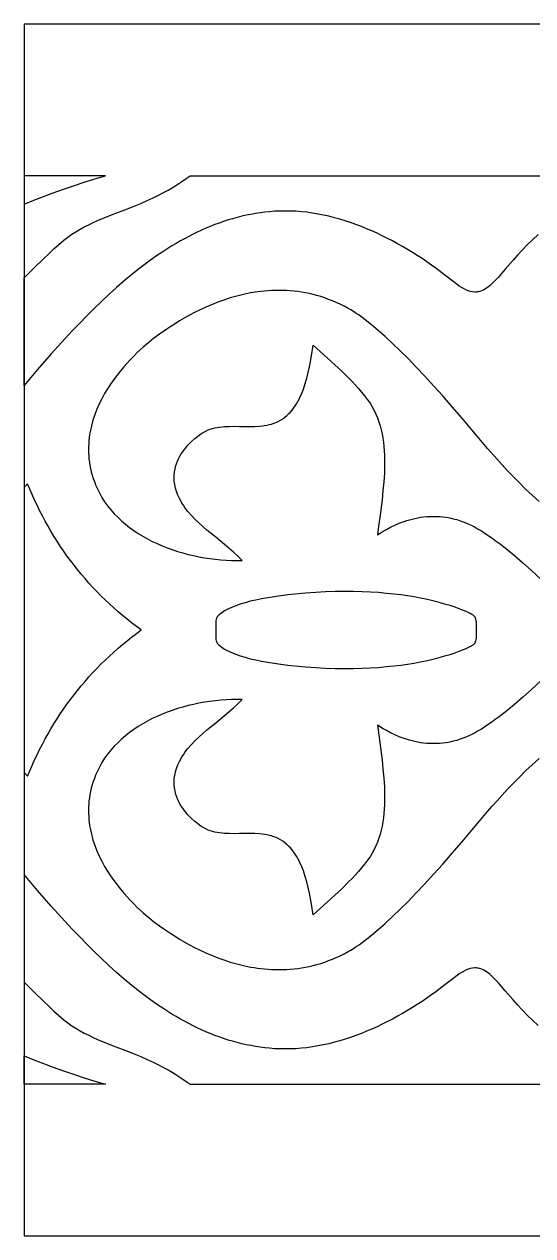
# Model space of a CAD drawing. Extents: x -290 to 290, y -60 to 60.
# Drawn here: x -290 to -239.6, y -60 to 60 of the extents above; entities that cross this region are included whole.
import ezdxf

# ---------------------------------------------------------------- set-up
doc = ezdxf.new("R2010")
doc.units = 0
doc.layers.get('DEFPOINTS').update_dxf_attribs({"color": 18, "linetype": 'CONTINUOUS'})

msp = doc.modelspace()

# ---------------------------------------------------------------- linework, layer by layer
at = {"layer": 'DEFPOINTS'}
for points in [[(-290, -60), (290, -60), (290, 60), (-290, 60)], [(-290, 42.19), (-289.06, 42.56), (-288.1, 42.93), (-287.12, 43.3), (-286.12, 43.66), (-285.1, 44.01), (-284.06, 44.36), (-283.01, 44.69), (-281.94, 45), (-281.94, 45), (-290, 45)], [(-290, -14.1), (-289.66, -14.49), (-289.44, -13.95), (-289.21, -13.41), (-288.97, -12.87), (-288.73, -12.35), (-288.47, -11.82), (-288.2, -11.3), (-287.93, -10.79), (-287.64, -10.28), (-287.35, -9.78), (-287.05, -9.28), (-286.74, -8.79), (-286.42, -8.31), (-286.09, -7.83), (-285.76, -7.36), (-285.42, -6.89), (-285.06, -6.43), (-284.71, -5.98), (-284.34, -5.53), (-283.96, -5.09), (-283.58, -4.65), (-283.19, -4.22), (-282.79, -3.8), (-282.39, -3.39), (-281.97, -2.98), (-281.55, -2.58), (-281.13, -2.19), (-280.69, -1.81), (-280.25, -1.43), (-279.8, -1.06), (-279.35, -0.7), (-278.88, -0.35), (-278.42, 0), (-278.88, 0.35), (-279.35, 0.7), (-279.8, 1.06), (-280.25, 1.43), (-280.69, 1.81), (-281.13, 2.19), (-281.55, 2.58), (-281.97, 2.98), (-282.39, 3.39), (-282.79, 3.8), (-283.19, 4.22), (-283.58, 4.65), (-283.96, 5.09), (-284.34, 5.53), (-284.71, 5.98), (-285.06, 6.43), (-285.42, 6.89), (-285.76, 7.36), (-286.09, 7.83), (-286.42, 8.31), (-286.74, 8.79), (-287.05, 9.28), (-287.35, 9.78), (-287.64, 10.28), (-287.93, 10.79), (-288.2, 11.3), (-288.47, 11.82), (-288.73, 12.35), (-288.97, 12.87), (-289.21, 13.41), (-289.44, 13.95), (-289.66, 14.49), (-290, 14.1)], [(-245.15, 0), (-245.16, 0.56), (-245.17, 0.77), (-245.19, 0.93), (-245.22, 1.07), (-245.26, 1.17), (-245.31, 1.26), (-245.37, 1.34), (-245.42, 1.39), (-245.51, 1.46), (-245.63, 1.53), (-245.78, 1.62), (-246.18, 1.82), (-246.44, 1.93), (-246.72, 2.04), (-247.04, 2.16), (-247.39, 2.29), (-247.77, 2.42), (-248.19, 2.54), (-248.63, 2.67), (-249.11, 2.8), (-249.63, 2.92), (-250.17, 3.05), (-250.75, 3.16), (-251.35, 3.27), (-251.99, 3.38), (-252.67, 3.47), (-253.37, 3.56), (-254.1, 3.63), (-254.87, 3.7), (-255.67, 3.75), (-256.5, 3.78), (-257.35, 3.81), (-258.24, 3.81), (-259.17, 3.8), (-260.12, 3.77), (-261.1, 3.71), (-262.11, 3.64), (-263.16, 3.55), (-263.87, 3.47), (-264.56, 3.39), (-265.22, 3.29), (-265.86, 3.19), (-266.47, 3.08), (-267.04, 2.96), (-267.59, 2.84), (-268.11, 2.7), (-268.59, 2.56), (-269.03, 2.4), (-269.44, 2.24), (-269.81, 2.07), (-270.14, 1.89), (-270.28, 1.8), (-270.42, 1.7), (-270.55, 1.6), (-270.67, 1.5), (-270.77, 1.4), (-270.87, 1.3), (-270.91, 1.23), (-270.95, 1.15), (-270.98, 1.06), (-271, 0.93), (-271.01, 0.77), (-271.02, 0.56), (-271.01, 0), (-271.02, -0.56), (-271.01, -0.77), (-271, -0.93), (-270.98, -1.06), (-270.95, -1.15), (-270.91, -1.23), (-270.87, -1.3), (-270.77, -1.4), (-270.67, -1.5), (-270.55, -1.6), (-270.42, -1.7), (-270.28, -1.8), (-270.14, -1.89), (-269.81, -2.07), (-269.44, -2.24), (-269.03, -2.4), (-268.59, -2.56), (-268.11, -2.7), (-267.59, -2.84), (-267.04, -2.96), (-266.47, -3.08), (-265.86, -3.19), (-265.22, -3.29), (-264.56, -3.39), (-263.87, -3.47), (-263.16, -3.55), (-262.11, -3.64), (-261.1, -3.71), (-260.12, -3.77), (-259.17, -3.8), (-258.24, -3.81), (-257.35, -3.81), (-256.5, -3.78), (-255.67, -3.75), (-254.87, -3.7), (-254.1, -3.63), (-253.37, -3.56), (-252.67, -3.47), (-251.99, -3.38), (-251.35, -3.27), (-250.75, -3.16), (-250.17, -3.05), (-249.63, -2.92), (-249.11, -2.8), (-248.63, -2.67), (-248.19, -2.54), (-247.77, -2.42), (-247.39, -2.29), (-247.04, -2.16), (-246.72, -2.04), (-246.18, -1.82), (-245.78, -1.62), (-245.51, -1.46), (-245.42, -1.39), (-245.37, -1.34), (-245.31, -1.26), (-245.26, -1.17), (-245.22, -1.07), (-245.19, -0.93), (-245.17, -0.77), (-245.16, -0.56)], [(-290, -42.19), (-289.06, -42.56), (-288.1, -42.93), (-287.12, -43.3), (-286.12, -43.66), (-285.1, -44.01), (-284.06, -44.36), (-283.01, -44.69), (-281.94, -45), (-281.94, -45), (-290, -45)]]:
    msp.add_lwpolyline(points, close=True, dxfattribs=at)
for points in [[(-239.05, 39.17), (-239.61, 38.65), (-240.14, 38.14), (-240.63, 37.63), (-241.09, 37.13), (-241.53, 36.64), (-242.31, 35.73), (-242.68, 35.31), (-243.02, 34.93), (-243.35, 34.58), (-243.67, 34.27), (-243.82, 34.13), (-243.97, 34), (-244.13, 33.89), (-244.28, 33.79), (-244.42, 33.7), (-244.57, 33.62), (-244.72, 33.56), (-244.87, 33.52), (-244.98, 33.49), (-245.1, 33.48), (-245.21, 33.47), (-245.33, 33.47), (-245.55, 33.49), (-245.78, 33.54), (-246, 33.61), (-246.22, 33.7), (-246.44, 33.81), (-246.66, 33.94), (-246.88, 34.07), (-247.09, 34.22), (-247.5, 34.54), (-247.91, 34.86), (-248.29, 35.16), (-249.18, 35.83), (-249.64, 36.15), (-250.1, 36.47), (-250.56, 36.78), (-251.04, 37.09), (-251.52, 37.39), (-252, 37.69), (-252.49, 37.98), (-252.99, 38.26), (-253.49, 38.53), (-253.99, 38.79), (-254.5, 39.05), (-255.02, 39.29), (-255.54, 39.52), (-256.06, 39.75), (-256.58, 39.96), (-257.11, 40.16), (-257.64, 40.35), (-258.18, 40.53), (-258.71, 40.69), (-259.25, 40.84), (-259.79, 40.98), (-260.34, 41.1), (-260.88, 41.2), (-261.43, 41.29), (-261.97, 41.37), (-262.52, 41.43), (-263.07, 41.47), (-263.62, 41.49), (-264.17, 41.5), (-264.72, 41.49), (-265.19, 41.47), (-265.67, 41.43), (-266.14, 41.38), (-266.6, 41.32), (-267.07, 41.25), (-267.53, 41.17), (-267.99, 41.08), (-268.44, 40.98), (-268.9, 40.87), (-269.34, 40.74), (-269.79, 40.61), (-270.23, 40.47), (-270.68, 40.31), (-271.11, 40.15), (-271.55, 39.98), (-271.98, 39.8), (-272.41, 39.61), (-272.84, 39.41), (-273.26, 39.2), (-273.68, 38.99), (-274.1, 38.76), (-274.52, 38.53), (-274.93, 38.29), (-275.35, 38.05), (-276.16, 37.53), (-276.97, 36.99), (-277.76, 36.42), (-278.55, 35.83), (-279.33, 35.21), (-280.09, 34.57), (-280.85, 33.91), (-281.6, 33.24), (-282.34, 32.54), (-283.08, 31.83), (-283.8, 31.11), (-284.52, 30.37), (-285.23, 29.63), (-285.93, 28.87), (-286.63, 28.11), (-287.32, 27.34), (-288.67, 25.79), (-290, 24.23), (-290, 34.89), (-289.03, 35.84), (-288.06, 36.8), (-287.57, 37.27), (-287.07, 37.74), (-286.57, 38.19), (-286.06, 38.62), (-285.67, 38.91), (-285.28, 39.19), (-284.88, 39.45), (-284.46, 39.69), (-284.04, 39.92), (-283.61, 40.14), (-283.17, 40.35), (-282.73, 40.55), (-281.83, 40.93), (-280.92, 41.28), (-280.01, 41.63), (-279.11, 41.98), (-278.43, 42.26), (-277.8, 42.53), (-277.22, 42.8), (-276.68, 43.07), (-276.19, 43.33), (-275.74, 43.57), (-275.33, 43.81), (-274.97, 44.02), (-274.37, 44.41), (-273.93, 44.71), (-273.64, 44.91), (-273.55, 44.97), (-273.5, 45), (-215.34, 45)], [(-238.94, 12.73), (-239.63, 13.35), (-240.29, 13.96), (-240.91, 14.57), (-241.51, 15.17), (-242.08, 15.77), (-242.62, 16.35), (-243.13, 16.91), (-244.07, 17.99), (-244.9, 18.97), (-245.62, 19.84), (-246.61, 21), (-247.57, 22.12), (-248.5, 23.18), (-249.41, 24.19), (-250.28, 25.14), (-251.13, 26.04), (-251.94, 26.88), (-252.73, 27.66), (-253.48, 28.39), (-254.21, 29.07), (-254.9, 29.68), (-255.57, 30.23), (-256.2, 30.73), (-256.8, 31.17), (-257.08, 31.36), (-257.36, 31.54), (-257.63, 31.71), (-257.89, 31.86), (-258.28, 32.07), (-258.67, 32.26), (-259.06, 32.44), (-259.44, 32.6), (-259.83, 32.75), (-260.21, 32.89), (-260.6, 33.02), (-260.98, 33.13), (-261.36, 33.23), (-261.74, 33.32), (-262.12, 33.4), (-262.5, 33.46), (-262.88, 33.52), (-263.25, 33.56), (-263.62, 33.6), (-263.99, 33.62), (-264.36, 33.64), (-264.73, 33.64), (-265.09, 33.64), (-265.46, 33.62), (-265.81, 33.6), (-266.17, 33.57), (-266.53, 33.53), (-266.88, 33.49), (-267.57, 33.38), (-268.25, 33.24), (-268.92, 33.07), (-269.57, 32.89), (-270.2, 32.68), (-270.82, 32.46), (-271.42, 32.22), (-272, 31.97), (-272.57, 31.71), (-273.11, 31.44), (-273.63, 31.17), (-274.13, 30.89), (-274.6, 30.61), (-275.05, 30.34), (-275.47, 30.07), (-275.87, 29.81), (-276.58, 29.31), (-277.18, 28.87), (-277.66, 28.49), (-278.21, 28.01), (-278.51, 27.74), (-278.82, 27.44), (-279.14, 27.13), (-279.47, 26.79), (-279.8, 26.43), (-280.13, 26.05), (-280.47, 25.66), (-280.8, 25.24), (-281.12, 24.81), (-281.43, 24.36), (-281.74, 23.89), (-282.03, 23.41), (-282.3, 22.91), (-282.56, 22.4), (-282.79, 21.88), (-283, 21.34), (-283.1, 21.06), (-283.19, 20.78), (-283.27, 20.5), (-283.34, 20.22), (-283.41, 19.93), (-283.47, 19.64), (-283.52, 19.35), (-283.56, 19.06), (-283.59, 18.76), (-283.61, 18.46), (-283.63, 18.16), (-283.63, 17.85), (-283.62, 17.55), (-283.61, 17.24), (-283.58, 16.93), (-283.54, 16.61), (-283.49, 16.3), (-283.42, 15.98), (-283.35, 15.66), (-283.26, 15.34), (-283.16, 15.02), (-283.04, 14.7), (-282.92, 14.37), (-282.78, 14.05), (-282.55, 13.59), (-282.3, 13.14), (-282.03, 12.71), (-281.74, 12.3), (-281.42, 11.91), (-281.09, 11.52), (-280.73, 11.16), (-280.36, 10.81), (-279.97, 10.47), (-279.56, 10.15), (-279.14, 9.85), (-278.7, 9.56), (-278.25, 9.29), (-277.79, 9.03), (-277.31, 8.78), (-276.83, 8.56), (-276.33, 8.34), (-275.83, 8.14), (-275.32, 7.96), (-274.8, 7.79), (-274.27, 7.63), (-273.74, 7.49), (-273.21, 7.37), (-272.68, 7.25), (-272.14, 7.16), (-271.6, 7.07), (-271.06, 7), (-270.52, 6.95), (-269.99, 6.91), (-269.46, 6.88), (-268.93, 6.87), (-268.4, 6.87), (-268.83, 7.3), (-269.26, 7.7), (-269.7, 8.09), (-270.14, 8.46), (-271.02, 9.19), (-271.88, 9.89), (-272.29, 10.25), (-272.69, 10.61), (-273.07, 10.97), (-273.43, 11.35), (-273.77, 11.74), (-273.93, 11.94), (-274.08, 12.14), (-274.22, 12.35), (-274.36, 12.57), (-274.48, 12.79), (-274.6, 13.01), (-274.77, 13.37), (-274.9, 13.72), (-275, 14.06), (-275.07, 14.4), (-275.12, 14.72), (-275.13, 15.04), (-275.13, 15.34), (-275.1, 15.64), (-275.05, 15.92), (-274.99, 16.2), (-274.9, 16.47), (-274.8, 16.73), (-274.69, 16.97), (-274.57, 17.21), (-274.44, 17.44), (-274.29, 17.65), (-274.15, 17.85), (-273.99, 18.05), (-273.84, 18.23), (-273.68, 18.4), (-273.38, 18.7), (-273.09, 18.96), (-272.83, 19.17), (-272.62, 19.32), (-272.39, 19.48), (-272.19, 19.6), (-271.98, 19.71), (-271.77, 19.81), (-271.55, 19.89), (-271.32, 19.96), (-271.09, 20.02), (-270.86, 20.06), (-270.63, 20.1), (-270.39, 20.13), (-270.15, 20.15), (-269.66, 20.17), (-269.16, 20.18), (-268.66, 20.17), (-267.65, 20.15), (-267.15, 20.16), (-266.66, 20.19), (-266.42, 20.21), (-266.18, 20.25), (-265.94, 20.29), (-265.7, 20.34), (-265.47, 20.4), (-265.25, 20.47), (-265.03, 20.56), (-264.81, 20.66), (-264.59, 20.79), (-264.37, 20.92), (-264.17, 21.07), (-263.97, 21.23), (-263.79, 21.4), (-263.61, 21.59), (-263.45, 21.78), (-263.29, 21.98), (-263.14, 22.19), (-263, 22.41), (-262.87, 22.64), (-262.75, 22.87), (-262.63, 23.12), (-262.52, 23.36), (-262.32, 23.87), (-262.14, 24.4), (-261.99, 24.94), (-261.85, 25.49), (-261.73, 26.05), (-261.62, 26.6), (-261.53, 27.14), (-261.36, 28.2), (-259.93, 26.92), (-259.22, 26.28), (-258.52, 25.63), (-257.84, 24.96), (-257.5, 24.62), (-257.18, 24.27), (-256.86, 23.91), (-256.55, 23.55), (-256.25, 23.18), (-255.96, 22.8), (-255.72, 22.46), (-255.5, 22.11), (-255.3, 21.75), (-255.13, 21.38), (-254.97, 21), (-254.83, 20.62), (-254.71, 20.22), (-254.61, 19.82), (-254.52, 19.42), (-254.44, 19.01), (-254.39, 18.59), (-254.34, 18.17), (-254.31, 17.74), (-254.28, 17.31), (-254.27, 16.87), (-254.27, 16.43), (-254.28, 15.99), (-254.3, 15.55), (-254.36, 14.66), (-254.44, 13.77), (-254.53, 12.88), (-254.76, 11.13), (-254.87, 10.27), (-254.97, 9.42), (-254.71, 9.59), (-254.41, 9.78), (-254.07, 9.97), (-253.69, 10.17), (-253.27, 10.37), (-252.82, 10.57), (-252.34, 10.75), (-252.08, 10.83), (-251.82, 10.91), (-251.55, 10.98), (-251.28, 11.05), (-250.99, 11.11), (-250.7, 11.16), (-250.41, 11.2), (-250.1, 11.23), (-249.8, 11.25), (-249.48, 11.25), (-249.16, 11.25), (-248.83, 11.23), (-248.5, 11.2), (-248.16, 11.16), (-247.82, 11.1), (-247.47, 11.02), (-247.12, 10.93), (-246.77, 10.82), (-246.49, 10.73), (-246.21, 10.61), (-245.92, 10.48), (-245.62, 10.34), (-245.31, 10.18), (-245, 10), (-244.67, 9.81), (-244.34, 9.6), (-244, 9.37), (-243.65, 9.13), (-243.3, 8.88), (-242.93, 8.61), (-242.17, 8.02), (-241.38, 7.37), (-240.56, 6.66), (-239.7, 5.88), (-238.8, 5.05)], [(-238.8, -5.05), (-239.7, -5.88), (-240.56, -6.66), (-241.38, -7.37), (-242.17, -8.02), (-242.93, -8.61), (-243.3, -8.88), (-243.65, -9.13), (-244, -9.37), (-244.34, -9.6), (-244.67, -9.81), (-245, -10), (-245.31, -10.18), (-245.62, -10.34), (-245.92, -10.48), (-246.21, -10.61), (-246.49, -10.73), (-246.77, -10.82), (-247.12, -10.93), (-247.47, -11.02), (-247.82, -11.1), (-248.16, -11.16), (-248.5, -11.2), (-248.83, -11.23), (-249.16, -11.25), (-249.48, -11.25), (-249.8, -11.25), (-250.1, -11.23), (-250.41, -11.2), (-250.7, -11.16), (-250.99, -11.11), (-251.28, -11.05), (-251.55, -10.98), (-251.82, -10.91), (-252.34, -10.75), (-252.82, -10.57), (-253.27, -10.37), (-253.69, -10.17), (-254.07, -9.97), (-254.41, -9.78), (-254.97, -9.42), (-254.76, -11.13), (-254.53, -12.88), (-254.44, -13.77), (-254.36, -14.66), (-254.3, -15.55), (-254.28, -15.99), (-254.27, -16.43), (-254.27, -16.87), (-254.28, -17.31), (-254.31, -17.74), (-254.34, -18.17), (-254.39, -18.59), (-254.44, -19.01), (-254.52, -19.42), (-254.61, -19.82), (-254.71, -20.22), (-254.83, -20.62), (-254.97, -21), (-255.13, -21.38), (-255.3, -21.75), (-255.5, -22.11), (-255.72, -22.46), (-255.96, -22.8), (-256.25, -23.18), (-256.55, -23.55), (-256.86, -23.91), (-257.18, -24.27), (-257.5, -24.62), (-257.84, -24.96), (-258.52, -25.63), (-259.22, -26.28), (-259.93, -26.92), (-261.36, -28.2), (-261.53, -27.14), (-261.62, -26.6), (-261.73, -26.05), (-261.85, -25.49), (-261.99, -24.94), (-262.14, -24.4), (-262.32, -23.87), (-262.42, -23.62), (-262.52, -23.36), (-262.63, -23.12), (-262.75, -22.87), (-262.87, -22.64), (-263, -22.41), (-263.14, -22.19), (-263.29, -21.98), (-263.45, -21.78), (-263.61, -21.59), (-263.79, -21.4), (-263.97, -21.23), (-264.17, -21.07), (-264.37, -20.92), (-264.59, -20.79), (-264.81, -20.66), (-265.03, -20.56), (-265.25, -20.47), (-265.47, -20.4), (-265.7, -20.34), (-265.94, -20.29), (-266.18, -20.25), (-266.42, -20.21), (-266.66, -20.19), (-267.15, -20.16), (-267.65, -20.15), (-268.66, -20.17), (-269.16, -20.18), (-269.66, -20.17), (-270.15, -20.15), (-270.39, -20.13), (-270.63, -20.1), (-270.86, -20.06), (-271.09, -20.02), (-271.32, -19.96), (-271.55, -19.89), (-271.77, -19.81), (-271.98, -19.71), (-272.19, -19.6), (-272.39, -19.48), (-272.62, -19.32), (-272.83, -19.17), (-273.09, -18.96), (-273.38, -18.7), (-273.68, -18.4), (-273.84, -18.23), (-273.99, -18.05), (-274.15, -17.85), (-274.29, -17.65), (-274.44, -17.44), (-274.57, -17.21), (-274.69, -16.97), (-274.8, -16.73), (-274.9, -16.47), (-274.99, -16.2), (-275.05, -15.92), (-275.1, -15.64), (-275.13, -15.34), (-275.13, -15.04), (-275.12, -14.72), (-275.07, -14.4), (-275, -14.06), (-274.9, -13.72), (-274.77, -13.37), (-274.6, -13.01), (-274.48, -12.79), (-274.36, -12.57), (-274.22, -12.35), (-274.08, -12.14), (-273.93, -11.94), (-273.77, -11.74), (-273.43, -11.35), (-273.07, -10.97), (-272.69, -10.61), (-272.29, -10.25), (-271.88, -9.89), (-271.02, -9.19), (-270.14, -8.46), (-269.7, -8.09), (-269.26, -7.7), (-268.83, -7.3), (-268.4, -6.87), (-268.93, -6.87), (-269.46, -6.88), (-269.99, -6.91), (-270.52, -6.95), (-271.06, -7), (-271.6, -7.07), (-272.14, -7.16), (-272.68, -7.25), (-273.21, -7.37), (-273.74, -7.49), (-274.27, -7.63), (-274.8, -7.79), (-275.32, -7.96), (-275.83, -8.14), (-276.33, -8.34), (-276.83, -8.56), (-277.31, -8.78), (-277.79, -9.03), (-278.25, -9.29), (-278.7, -9.56), (-279.14, -9.85), (-279.56, -10.15), (-279.97, -10.47), (-280.36, -10.81), (-280.73, -11.16), (-281.09, -11.52), (-281.42, -11.91), (-281.74, -12.3), (-282.03, -12.71), (-282.3, -13.14), (-282.55, -13.59), (-282.78, -14.05), (-282.92, -14.37), (-283.04, -14.7), (-283.16, -15.02), (-283.26, -15.34), (-283.35, -15.66), (-283.42, -15.98), (-283.49, -16.3), (-283.54, -16.61), (-283.58, -16.93), (-283.61, -17.24), (-283.62, -17.55), (-283.63, -17.85), (-283.63, -18.16), (-283.61, -18.46), (-283.59, -18.76), (-283.56, -19.06), (-283.52, -19.35), (-283.47, -19.64), (-283.41, -19.93), (-283.34, -20.22), (-283.27, -20.5), (-283.19, -20.78), (-283, -21.34), (-282.79, -21.88), (-282.56, -22.4), (-282.3, -22.91), (-282.03, -23.41), (-281.74, -23.89), (-281.43, -24.36), (-281.12, -24.81), (-280.8, -25.24), (-280.47, -25.66), (-280.13, -26.05), (-279.8, -26.43), (-279.47, -26.79), (-279.14, -27.13), (-278.82, -27.44), (-278.51, -27.74), (-278.21, -28.01), (-277.66, -28.49), (-277.18, -28.87), (-276.58, -29.31), (-275.87, -29.81), (-275.47, -30.07), (-275.05, -30.34), (-274.6, -30.61), (-274.13, -30.89), (-273.63, -31.17), (-273.11, -31.44), (-272.57, -31.71), (-272, -31.97), (-271.42, -32.22), (-270.82, -32.46), (-270.2, -32.68), (-269.57, -32.89), (-268.92, -33.07), (-268.25, -33.24), (-267.57, -33.38), (-267.22, -33.44), (-266.88, -33.49), (-266.53, -33.53), (-266.17, -33.57), (-265.81, -33.6), (-265.46, -33.62), (-265.09, -33.64), (-264.73, -33.64), (-264.36, -33.64), (-263.99, -33.62), (-263.62, -33.6), (-263.25, -33.56), (-262.88, -33.52), (-262.5, -33.46), (-262.12, -33.4), (-261.74, -33.32), (-261.36, -33.23), (-260.98, -33.13), (-260.6, -33.02), (-260.21, -32.89), (-259.83, -32.75), (-259.44, -32.6), (-259.06, -32.44), (-258.67, -32.26), (-258.28, -32.07), (-257.89, -31.86), (-257.63, -31.71), (-257.36, -31.54), (-257.08, -31.36), (-256.8, -31.17), (-256.2, -30.73), (-255.57, -30.23), (-254.9, -29.68), (-254.21, -29.07), (-253.48, -28.39), (-252.73, -27.66), (-251.94, -26.88), (-251.13, -26.04), (-250.28, -25.14), (-249.41, -24.19), (-248.5, -23.18), (-247.57, -22.12), (-246.61, -21), (-245.62, -19.84), (-244.9, -18.97), (-244.07, -17.99), (-243.61, -17.46), (-243.13, -16.91), (-242.62, -16.35), (-242.08, -15.77), (-241.51, -15.17), (-240.91, -14.57), (-240.29, -13.96), (-239.63, -13.35), (-238.94, -12.73)], [(-239.05, -39.17), (-239.61, -38.65), (-240.14, -38.14), (-240.63, -37.63), (-241.09, -37.13), (-241.53, -36.64), (-242.31, -35.73), (-242.68, -35.31), (-243.02, -34.93), (-243.35, -34.58), (-243.67, -34.27), (-243.82, -34.13), (-243.97, -34), (-244.13, -33.89), (-244.28, -33.79), (-244.42, -33.7), (-244.57, -33.62), (-244.72, -33.56), (-244.87, -33.52), (-244.98, -33.49), (-245.1, -33.48), (-245.21, -33.47), (-245.33, -33.47), (-245.55, -33.49), (-245.78, -33.54), (-246, -33.61), (-246.22, -33.7), (-246.44, -33.81), (-246.66, -33.94), (-246.88, -34.07), (-247.09, -34.22), (-247.5, -34.54), (-247.91, -34.86), (-248.29, -35.16), (-249.18, -35.83), (-249.64, -36.15), (-250.1, -36.47), (-250.56, -36.78), (-251.04, -37.09), (-251.52, -37.39), (-252, -37.69), (-252.49, -37.98), (-252.99, -38.26), (-253.49, -38.53), (-253.99, -38.79), (-254.5, -39.05), (-255.02, -39.29), (-255.54, -39.52), (-256.06, -39.75), (-256.58, -39.96), (-257.11, -40.16), (-257.64, -40.35), (-258.18, -40.53), (-258.71, -40.69), (-259.25, -40.84), (-259.79, -40.98), (-260.34, -41.1), (-260.88, -41.2), (-261.43, -41.29), (-261.97, -41.37), (-262.52, -41.43), (-263.07, -41.47), (-263.62, -41.49), (-264.17, -41.5), (-264.72, -41.49), (-265.19, -41.47), (-265.67, -41.43), (-266.14, -41.38), (-266.6, -41.32), (-267.07, -41.25), (-267.53, -41.17), (-267.99, -41.08), (-268.44, -40.98), (-268.9, -40.87), (-269.34, -40.74), (-269.79, -40.61), (-270.23, -40.47), (-270.68, -40.31), (-271.11, -40.15), (-271.55, -39.98), (-271.98, -39.8), (-272.41, -39.61), (-272.84, -39.41), (-273.26, -39.2), (-273.68, -38.99), (-274.1, -38.76), (-274.52, -38.53), (-274.93, -38.29), (-275.35, -38.05), (-276.16, -37.53), (-276.97, -36.99), (-277.76, -36.42), (-278.55, -35.83), (-279.33, -35.21), (-280.09, -34.57), (-280.85, -33.91), (-281.6, -33.24), (-282.34, -32.54), (-283.08, -31.83), (-283.8, -31.11), (-284.52, -30.37), (-285.23, -29.63), (-285.93, -28.87), (-286.63, -28.11), (-287.32, -27.34), (-288.67, -25.79), (-290, -24.23), (-290, -34.89), (-289.03, -35.84), (-288.06, -36.8), (-287.57, -37.27), (-287.07, -37.74), (-286.57, -38.19), (-286.06, -38.62), (-285.67, -38.91), (-285.28, -39.19), (-284.88, -39.45), (-284.46, -39.69), (-284.04, -39.92), (-283.61, -40.14), (-283.17, -40.35), (-282.73, -40.55), (-281.83, -40.93), (-280.92, -41.28), (-280.01, -41.63), (-279.11, -41.98), (-278.43, -42.26), (-277.8, -42.53), (-277.22, -42.8), (-276.68, -43.07), (-276.19, -43.33), (-275.74, -43.57), (-275.33, -43.81), (-274.97, -44.02), (-274.37, -44.41), (-273.93, -44.71), (-273.64, -44.91), (-273.55, -44.97), (-273.5, -45), (-215.34, -45)]]:
    msp.add_lwpolyline(points, dxfattribs=at)

doc.saveas('drawing.dxf')
